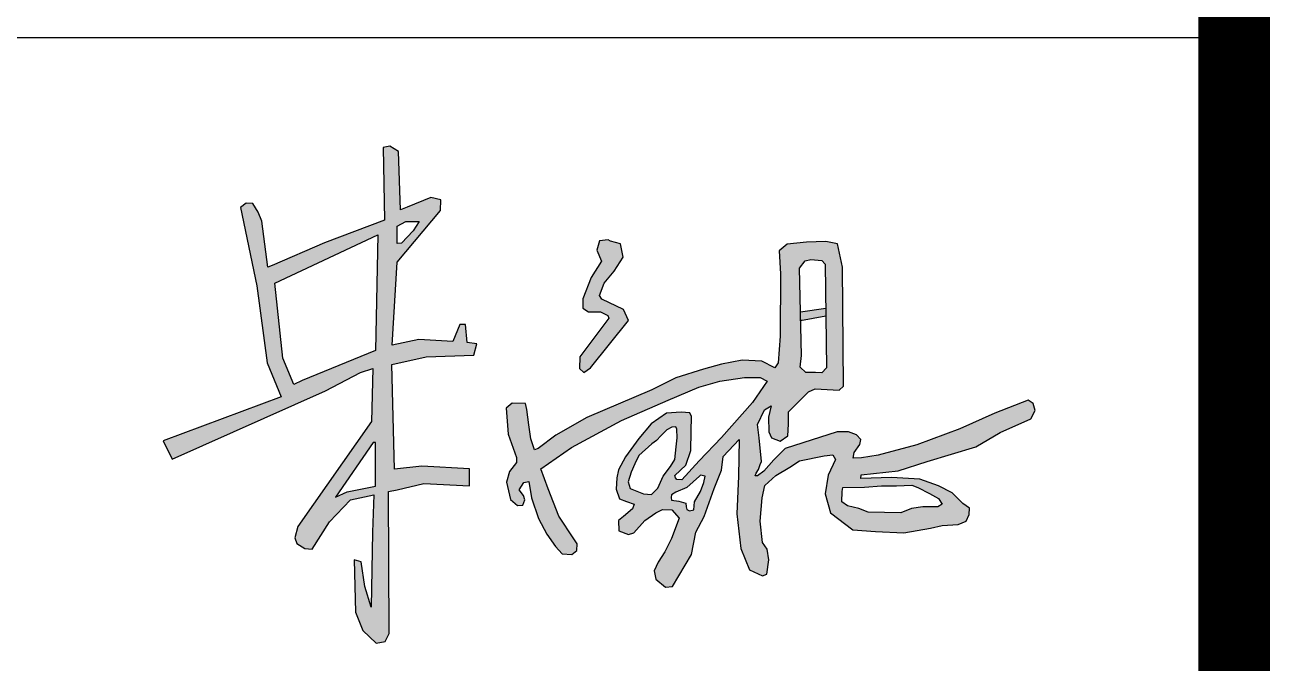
# Model space of a CAD drawing. Extents: x -417156 to 1571408, y 205758 to 1045562.
# Drawn here: x 1566030 to 1569508, y 908584 to 910366 of the extents above; entities that cross this region are included whole.
import ezdxf

# ---------------------------------------------------------------- set-up
doc = ezdxf.new("R2010")
doc.units = 0
doc.header["$LTSCALE"] = 1000
doc.header["$MEASUREMENT"] = 0
doc.layers.get('0').update_dxf_attribs({"linetype": 'CONTINUOUS'})
doc.layers.add('PUB_TITLE', color=4, linetype='CONTINUOUS')

msp = doc.modelspace()

# ---------------------------------------------------------------- hatches: boundary and pattern name
h = msp.add_hatch(color=7)
h.paths.add_polyline_path([(1567054.9, 909418.1), (1567151.4, 909439.5), (1567284.2, 909444.2), (1567293, 909475.7), (1567266.1, 909479.6), (1567261, 909529), (1567245.3, 909529.3), (1567225.5, 909482.1), (1567130.6, 909487.5), (1567056.7, 909471.8), (1567070.3, 909703.3), (1567191.3, 909847.5), (1567191.8, 909877.4), (1567164.5, 909883.9), (1567098, 909856.8), (1567079.2, 909849.5), (1567074.3, 910013.1), (1567049.9, 910027.5), (1567031.4, 910024), (1567034.4, 909821.1), (1566867.1, 909757.8), (1566720.8, 909693.8), (1566709.3, 909689.8), (1566692.4, 909818.4), (1566682.2, 909843.7), (1566666.7, 909867.2), (1566648.5, 909868.5), (1566633, 909856.7), (1566678.3, 909637.7), (1566707.3, 909422.3), (1566746.3, 909327.7), (1566416.2, 909204), (1566441.3, 909153), (1566869.8, 909344.6), (1566967.5, 909395.1), (1567002.1, 909406.6), (1566998.1, 909258.9), (1566792.9, 908965.6), (1566784.6, 908933.7), (1566790.1, 908917.6), (1566812, 908904.1), (1566832.9, 908902.3), (1566881.2, 908978.4), (1566940.1, 909039.7), (1567005, 909053.7), (1567001.2, 908949.3), (1566997.9, 908739.4), (1566980, 908797.1), (1566969.3, 908866), (1566950.2, 908871.7), (1566952.2, 908798.3), (1566954.1, 908726.2), (1566974, 908675), (1567011.1, 908639.6), (1567036.3, 908643.9), (1567047.7, 908666.1), (1567046.4, 909062.6), (1567069.9, 909067.7), (1567144.4, 909085.6), (1567272.2, 909078.6), (1567272.2, 909126.2), (1567138.9, 909133.7), (1567062.4, 909125.4)])
h.paths.add_polyline_path([(1567009.9, 909456.8), (1566804.6, 909373.2), (1566781.3, 909361.8), (1566750.9, 909435.1), (1566728.5, 909645.1), (1567016.1, 909780.2)], flags=16)
h.paths.add_polyline_path([(1567009.9, 909200.2), (1567009.9, 909077.9), (1566930.8, 909062.2), (1566897.9, 909047.1), (1567002.8, 909200.2)], flags=16)
h.paths.add_polyline_path([(1567070.3, 909755.6), (1567070.3, 909804.4), (1567094, 909817.4), (1567131.8, 909817.4), (1567115.2, 909790.7), (1567082.1, 909756.4)], flags=16)
h = msp.add_hatch(color=7)
h.paths.add_polyline_path([(1568237.4, 909349.8), (1568304.6, 909345.8), (1568316.4, 909357.5), (1568313.8, 909689.7), (1568299.8, 909754.6), (1568267.7, 909761.7), (1568213.6, 909759.1), (1568159.4, 909753.5), (1568136.7, 909735.2), (1568140.5, 909670.6), (1568139.5, 909496.6), (1568134, 909422.2), (1568124.6, 909408.2), (1568089.1, 909427), (1568033.8, 909430), (1567976.5, 909419), (1567925.6, 909404.6), (1567848.8, 909380.6), (1567781.5, 909347.2), (1567600, 909269.8), (1567513.4, 909220.2), (1567463.7, 909183.3), (1567453.4, 909179.6), (1567444, 909209.8), (1567438.3, 909248.8), (1567432, 909292.2), (1567428.4, 909308.7), (1567391.7, 909309.5), (1567374.2, 909296), (1567380.6, 909222.8), (1567403.7, 909158.3), (1567403.3, 909144.4), (1567384.3, 909118.7), (1567375.8, 909089), (1567386.5, 909040.3), (1567406.1, 909023.5), (1567421.2, 909024.7), (1567426.8, 909039.8), (1567423.5, 909051.5), (1567411.3, 909067.8), (1567424.3, 909088.4), (1567437.8, 909091.2), (1567445.1, 909045.7), (1567465.3, 908987.5), (1567488.2, 908943.8), (1567512.9, 908909.7), (1567531.4, 908888.4), (1567558.5, 908887), (1567572.3, 908898.1), (1567573.1, 908916.6), (1567563.2, 908930.3), (1567522, 908993.7), (1567492.3, 909070.1), (1567471.7, 909126), (1567557.5, 909185.7), (1567697.1, 909261.5), (1567826.9, 909318.3), (1567912.6, 909354.4), (1567971.4, 909371.4), (1568040.3, 909381.4), (1568084.2, 909381.4), (1568104, 909370.7), (1568062.9, 909311.3), (1567976.4, 909213.4), (1567914, 909148.8), (1567865.1, 909095.7), (1567851.4, 909096.3), (1567847.2, 909100.9), (1567845.8, 909107.5), (1567876.3, 909136.9), (1567890.3, 909177.1), (1567891.6, 909230.6), (1567892, 909272.5), (1567887.4, 909283), (1567863.5, 909284.9), (1567822.9, 909282.1), (1567779.4, 909251.5), (1567745.2, 909211.2), (1567707.7, 909159.7), (1567688.6, 909123.7), (1567683.5, 909100.7), (1567681.6, 909069.2), (1567691, 909042.3), (1567710.7, 909034.8), (1567732, 909027.7), (1567727.3, 909014.1), (1567702.4, 908993.2), (1567688.4, 908981.8), (1567689.4, 908952.7), (1567716.3, 908942.8), (1567730.8, 908947.2), (1567762.2, 908982.1), (1567793.1, 909003.5), (1567811, 909013), (1567837.4, 909011.5), (1567857.8, 908988.6), (1567836.4, 908931.3), (1567817.5, 908894.5), (1567799, 908865.6), (1567788.1, 908841.6), (1567793.1, 908817.7), (1567819.5, 908795.3), (1567839.4, 908797.8), (1567892.6, 908887), (1567904.6, 908949.3), (1567927.9, 908993.4), (1567955.9, 909071.4), (1567976.5, 909122.4), (1567980.9, 909160.9), (1568025.7, 909208.3), (1568023.9, 909105.4), (1568018.5, 909000.7), (1568030.5, 908904), (1568054.3, 908844), (1568090.6, 908827.1), (1568103, 908831.6), (1568108.7, 908872.3), (1568104.1, 908901.7), (1568091, 908920.2), (1568083.7, 908980.1), (1568089.4, 909045.2), (1568096.7, 909079.4), (1568127.5, 909107.4), (1568166.7, 909130.9), (1568193.6, 909148.2), (1568262.6, 909162.8), (1568286.7, 909165), (1568294.5, 909152.4), (1568273.8, 909108.5), (1568266, 909056.8), (1568280.9, 909003.1), (1568342.6, 908956.2), (1568406.4, 908951.3), (1568485, 908947), (1568559.4, 908960.5), (1568592.1, 908968.4), (1568636.7, 908970.5), (1568659.4, 908979.7), (1568667.9, 908998.8), (1568669, 909016.4), (1568650.4, 909029.4), (1568620.6, 909059.5), (1568582, 909078.7), (1568530.3, 909097.6), (1568451.1, 909102.3), (1568365.4, 909099.1), (1568365.9, 909109.1), (1568470, 909120.5), (1568550.7, 909146.9), (1568686.4, 909187.9), (1568754.1, 909228.2), (1568839.9, 909265.7), (1568851.9, 909289.6), (1568846.4, 909309), (1568833, 909317.9), (1568739.8, 909281.3), (1568642.2, 909238.3), (1568521.3, 909193.6), (1568413.9, 909164.1), (1568367.3, 909156.9), (1568344, 909156), (1568346.4, 909171.7), (1568362.3, 909193.9), (1568365, 909208.5), (1568353, 909220.9), (1568330.4, 909229.7), (1568298.9, 909229.7), (1568203.3, 909198.6), (1568153.9, 909182.7), (1568122.1, 909151.7), (1568093.9, 909119.6), (1568077, 909106.4), (1568070, 909106.9), (1568072.8, 909114.1), (1568079.1, 909124.1), (1568084.3, 909138.5), (1568087.5, 909146.8), (1568080.9, 909213.3), (1568076.4, 909250.1), (1568095.8, 909290.9), (1568114.8, 909301.9), (1568107.3, 909271), (1568108.3, 909229.7), (1568115.3, 909212.8), (1568139.7, 909203.8), (1568161.6, 909218.2), (1568163.6, 909251.1), (1568163.6, 909285.1), (1568199.5, 909321.9), (1568218.9, 909341.8)])
h.paths.add_polyline_path([(1568195.9, 909410.2), (1568199.2, 909443.2), (1568194.1, 909687), (1568210.1, 909707.3), (1568225.2, 909711.3), (1568256.2, 909708.6), (1568265.5, 909698), (1568269.5, 909408.1), (1568256.4, 909394), (1568238.5, 909395.6), (1568212.1, 909395.1)], flags=16)
h.paths.add_polyline_path([(1568315, 909074.5), (1568375.3, 909075.3), (1568423.4, 909078.4), (1568465.1, 909078.8), (1568507.7, 909080.4), (1568524.6, 909074.5), (1568556.9, 909057.6), (1568581.8, 909043.8), (1568592.4, 909027.3), (1568580.6, 909020.2), (1568538, 909019.8), (1568506.5, 909015.1), (1568476.6, 909002.9), (1568385.9, 909005.6), (1568359.9, 909015.1), (1568327.6, 909022.5), (1568312.3, 909033.6), (1568312.7, 909063.1)], flags=16)
h.paths.add_polyline_path([(1567851.7, 909236.8), (1567852.2, 909212.9), (1567849.2, 909188), (1567845.3, 909152.7), (1567833.3, 909133.2), (1567813.4, 909105.3), (1567797.9, 909072.5), (1567781, 909054.5), (1567758.6, 909056.5), (1567720.7, 909071.6), (1567715.2, 909090), (1567724.2, 909117.4), (1567734.1, 909140.3), (1567745.6, 909163.6), (1567781.6, 909196.4), (1567794.7, 909205.8), (1567807, 909218.8), (1567823.5, 909235.3), (1567837.6, 909243), (1567848.9, 909243.2)], flags=16)
h.paths.add_polyline_path([(1567930.1, 909106.1), (1567926.8, 909087.7), (1567917.2, 909063.1), (1567900.4, 909034), (1567899.2, 909011.7), (1567886.4, 909009.3), (1567879.7, 909012.8), (1567877.2, 909020.2), (1567876.4, 909030.5), (1567857.1, 909036.3), (1567836.5, 909038.8), (1567835.3, 909046), (1567836.2, 909054), (1567848.2, 909061.5), (1567879.7, 909074.1), (1567914.3, 909106.2), (1567917.8, 909108.4)], flags=16)
for points in [[(1567716.8, 909540.4), (1567702.8, 909571.3), (1567641.7, 909600.6), (1567635.2, 909610.5), (1567648.2, 909644.9), (1567676.1, 909678.2), (1567701.4, 909717.3), (1567694.2, 909754.9), (1567665.6, 909761.8), (1567659.5, 909765.8), (1567635, 909762.8), (1567628.1, 909736.9), (1567641, 909706.5), (1567612.1, 909660.7), (1567588.7, 909601), (1567588.8, 909575.3), (1567604.2, 909565.2), (1567637.9, 909565.2), (1567658.5, 909554.9), (1567661.4, 909546.8), (1567580.6, 909438.8), (1567579.6, 909406.3), (1567591.6, 909395.4), (1567610, 909408.8)], [(1568267.2, 909575.4), (1568196.7, 909565.1), (1568197.2, 909539.8), (1568267.5, 909553.1)]]:
    msp.add_hatch(color=7).paths.add_polyline_path(points)

# ---------------------------------------------------------------- linework, layer by layer
for points in [[(1567005, 909053.7), (1567001.2, 908949.3), (1566997.9, 908739.4), (1566980, 908797.1), (1566969.3, 908866), (1566950.2, 908871.7), (1566952.2, 908798.3), (1566954.1, 908726.2), (1566974, 908675), (1567011.1, 908639.6), (1567036.3, 908643.9), (1567047.7, 908666.1), (1567046.4, 909062.6), (1567069.9, 909067.7), (1567144.4, 909085.6), (1567272.2, 909078.6), (1567272.2, 909126.2), (1567138.9, 909133.7), (1567062.4, 909125.4), (1567054.9, 909418.1), (1567151.4, 909439.5), (1567284.2, 909444.2), (1567293, 909475.7), (1567266.1, 909479.6), (1567261, 909529), (1567245.3, 909529.3), (1567225.5, 909482.1), (1567130.6, 909487.5), (1567056.7, 909471.8), (1567070.3, 909703.3), (1567191.3, 909847.5), (1567191.8, 909877.4), (1567164.5, 909883.9), (1567098, 909856.8), (1567079.2, 909849.5), (1567074.3, 910013.1), (1567049.9, 910027.5), (1567031.4, 910024), (1567034.4, 909821.1), (1566867.1, 909757.8), (1566720.8, 909693.8), (1566709.3, 909689.8), (1566692.4, 909818.4), (1566682.2, 909843.7), (1566666.7, 909867.2), (1566648.5, 909868.5), (1566633, 909856.7), (1566678.3, 909637.7), (1566707.3, 909422.3), (1566746.3, 909327.7), (1566416.2, 909204), (1566441.3, 909153), (1566869.8, 909344.6), (1566967.5, 909395.1), (1567002.1, 909406.6), (1566998.1, 909258.9), (1566792.9, 908965.6), (1566784.6, 908933.7), (1566790.1, 908917.6), (1566812, 908904.1), (1566832.9, 908902.3), (1566881.2, 908978.4), (1566940.1, 909039.7)], [(1567428.4, 909308.7), (1567391.7, 909309.5), (1567374.2, 909296), (1567380.6, 909222.8), (1567403.7, 909158.3), (1567403.3, 909144.4), (1567384.3, 909118.7), (1567375.8, 909089), (1567386.5, 909040.3), (1567406.1, 909023.5), (1567421.2, 909024.7), (1567426.8, 909039.8), (1567423.5, 909051.5), (1567411.3, 909067.8), (1567424.3, 909088.4), (1567437.8, 909091.2), (1567445.1, 909045.7), (1567465.3, 908987.5), (1567488.2, 908943.8), (1567512.9, 908909.7), (1567531.4, 908888.4), (1567558.5, 908887), (1567572.3, 908898.1), (1567573.1, 908916.6), (1567563.2, 908930.3), (1567522, 908993.7), (1567492.3, 909070.1), (1567471.7, 909126), (1567557.5, 909185.7), (1567697.1, 909261.5), (1567826.9, 909318.3), (1567912.6, 909354.4), (1567971.4, 909371.4), (1568040.3, 909381.4), (1568084.2, 909381.4), (1568104, 909370.7), (1568062.9, 909311.3), (1567976.4, 909213.4), (1567914, 909148.8), (1567865.1, 909095.7), (1567851.4, 909096.3), (1567847.2, 909100.9), (1567845.8, 909107.5), (1567876.3, 909136.9), (1567890.3, 909177.1), (1567891.6, 909230.6), (1567892, 909272.5), (1567887.4, 909283), (1567863.5, 909284.9), (1567822.9, 909282.1), (1567779.4, 909251.5), (1567745.2, 909211.2), (1567707.7, 909159.7), (1567688.6, 909123.7), (1567683.5, 909100.7), (1567681.6, 909069.2), (1567691, 909042.3), (1567710.7, 909034.8), (1567732, 909027.7), (1567727.3, 909014.1), (1567702.4, 908993.2), (1567688.4, 908981.8), (1567689.4, 908952.7), (1567716.3, 908942.8), (1567730.8, 908947.2), (1567762.2, 908982.1), (1567793.1, 909003.5), (1567811, 909013), (1567837.4, 909011.5), (1567857.8, 908988.6), (1567836.4, 908931.3), (1567817.5, 908894.5), (1567799, 908865.6), (1567788.1, 908841.6), (1567793.1, 908817.7), (1567819.5, 908795.3), (1567839.4, 908797.8), (1567892.6, 908887), (1567904.6, 908949.3), (1567927.9, 908993.4), (1567955.9, 909071.4), (1567976.5, 909122.4), (1567980.9, 909160.9), (1568025.7, 909208.3), (1568023.9, 909105.4), (1568018.5, 909000.7), (1568030.5, 908904), (1568054.3, 908844), (1568090.6, 908827.1), (1568103, 908831.6), (1568108.7, 908872.3), (1568104.1, 908901.7), (1568091, 908920.2), (1568083.7, 908980.1), (1568089.4, 909045.2), (1568096.7, 909079.4), (1568127.5, 909107.4), (1568166.7, 909130.9), (1568193.6, 909148.2), (1568262.6, 909162.8), (1568286.7, 909165), (1568294.5, 909152.4), (1568273.8, 909108.5), (1568266, 909056.8), (1568280.9, 909003.1), (1568342.6, 908956.2), (1568406.4, 908951.3), (1568485, 908947), (1568559.4, 908960.5), (1568592.1, 908968.4), (1568636.7, 908970.5), (1568659.4, 908979.7), (1568667.9, 908998.8), (1568669, 909016.4), (1568650.4, 909029.4), (1568620.6, 909059.5), (1568582, 909078.7), (1568530.3, 909097.6), (1568451.1, 909102.3), (1568365.4, 909099.1), (1568365.9, 909109.1), (1568470, 909120.5), (1568550.7, 909146.9), (1568686.4, 909187.9), (1568754.1, 909228.2), (1568839.9, 909265.7), (1568851.9, 909289.6), (1568846.4, 909309), (1568833, 909317.9), (1568739.8, 909281.3), (1568642.2, 909238.3), (1568521.3, 909193.6), (1568413.9, 909164.1), (1568367.3, 909156.9), (1568344, 909156), (1568346.4, 909171.7), (1568362.3, 909193.9), (1568365, 909208.5), (1568353, 909220.9), (1568330.4, 909229.7), (1568298.9, 909229.7), (1568203.3, 909198.6), (1568153.9, 909182.7), (1568122.1, 909151.7), (1568093.9, 909119.6), (1568077, 909106.4), (1568070, 909106.9), (1568072.8, 909114.1), (1568079.1, 909124.1), (1568084.3, 909138.5), (1568087.5, 909146.8), (1568080.9, 909213.3), (1568076.4, 909250.1), (1568095.8, 909290.9), (1568114.8, 909301.9), (1568107.3, 909271), (1568108.3, 909229.7), (1568115.3, 909212.8), (1568139.7, 909203.8), (1568161.6, 909218.2), (1568163.6, 909251.1), (1568163.6, 909285.1), (1568199.5, 909321.9), (1568218.9, 909341.8), (1568237.4, 909349.8), (1568304.6, 909345.8), (1568316.4, 909357.5), (1568313.8, 909689.7), (1568299.8, 909754.6), (1568267.7, 909761.7), (1568213.6, 909759.1), (1568159.4, 909753.5), (1568136.7, 909735.2), (1568140.5, 909670.6), (1568139.5, 909496.6), (1568134, 909422.2), (1568124.6, 909408.2), (1568089.1, 909427), (1568033.8, 909430), (1567976.5, 909419), (1567925.6, 909404.6), (1567848.8, 909380.6), (1567781.5, 909347.2), (1567600, 909269.8), (1567513.4, 909220.2), (1567463.7, 909183.3), (1567453.4, 909179.6), (1567444, 909209.8), (1567438.3, 909248.8), (1567432, 909292.2)], [(1567659.5, 909765.8), (1567635, 909762.8), (1567628.1, 909736.9), (1567641, 909706.5), (1567612.1, 909660.7), (1567588.7, 909601), (1567588.8, 909575.3), (1567604.2, 909565.2), (1567637.9, 909565.2), (1567658.5, 909554.9), (1567661.4, 909546.8), (1567580.6, 909438.8), (1567579.6, 909406.3), (1567591.6, 909395.4), (1567610, 909408.8), (1567716.8, 909540.4), (1567702.8, 909571.3), (1567641.7, 909600.6), (1567635.2, 909610.5), (1567648.2, 909644.9), (1567676.1, 909678.2), (1567701.4, 909717.3), (1567694.2, 909754.9), (1567665.6, 909761.8), (1567665.6, 909761.8), (1567665.6, 909761.8)], [(1568194.1, 909687), (1568210.1, 909707.3), (1568225.2, 909711.3), (1568256.2, 909708.6), (1568265.5, 909698), (1568269.5, 909408.1), (1568256.4, 909394), (1568238.5, 909395.6), (1568212.1, 909395.1), (1568195.9, 909410.2), (1568199.2, 909443.2), (1568194.1, 909687)]]:
    msp.add_lwpolyline(points, close=True)
for points in [[(1567070.3, 909804.4), (1567094, 909817.4), (1567131.8, 909817.4), (1567115.2, 909790.7), (1567082.1, 909756.4), (1567070.3, 909755.6), (1567070.3, 909804.4)], [(1566728.5, 909645.1), (1567016.1, 909780.2), (1567009.9, 909456.8), (1566804.6, 909373.2), (1566781.3, 909361.8), (1566750.9, 909435.1), (1566728.5, 909645.1)], [(1568196.7, 909565.1), (1568267.2, 909575.4), (1568267.5, 909553.1), (1568197.2, 909539.8), (1568196.7, 909565.1)], [(1567781.6, 909196.4), (1567745.6, 909163.6), (1567734.1, 909140.3), (1567724.2, 909117.4), (1567715.2, 909090), (1567720.7, 909071.6), (1567758.6, 909056.5), (1567781, 909054.5), (1567797.9, 909072.5), (1567813.4, 909105.3), (1567833.3, 909133.2), (1567845.3, 909152.7), (1567849.2, 909188), (1567852.2, 909212.9), (1567851.7, 909236.8), (1567848.9, 909243.2), (1567837.6, 909243), (1567823.5, 909235.3), (1567807, 909218.8), (1567794.7, 909205.8), (1567781.6, 909196.4)], [(1567002.8, 909200.2), (1566897.9, 909047.1), (1566930.8, 909062.2), (1567009.9, 909077.9), (1567009.9, 909200.2), (1567002.8, 909200.2)], [(1567914.3, 909106.2), (1567879.7, 909074.1), (1567848.2, 909061.5), (1567836.2, 909054), (1567835.3, 909046), (1567836.5, 909038.8), (1567857.1, 909036.3), (1567876.4, 909030.5), (1567877.2, 909020.2), (1567879.7, 909012.8), (1567886.4, 909009.3), (1567899.2, 909011.7), (1567900.4, 909034), (1567917.2, 909063.1), (1567926.8, 909087.7), (1567930.1, 909106.1), (1567917.8, 909108.4), (1567914.3, 909106.2)], [(1568375.3, 909075.3), (1568423.4, 909078.4), (1568465.1, 909078.8), (1568507.7, 909080.4), (1568524.6, 909074.5), (1568556.9, 909057.6), (1568581.8, 909043.8), (1568592.4, 909027.3), (1568580.6, 909020.2), (1568538, 909019.8), (1568506.5, 909015.1), (1568476.6, 909002.9), (1568385.9, 909005.6), (1568359.9, 909015.1), (1568327.6, 909022.5), (1568312.3, 909033.6), (1568312.7, 909063.1), (1568315, 909074.5), (1568375.3, 909075.3)]]:
    msp.add_lwpolyline(points)
at = {"layer": 'PUB_TITLE', "color": 4}
msp.add_line((1558408.4, 910331.3), (1569408.4, 910331.3), dxfattribs=at)
at = {"layer": 'PUB_TITLE', "const_width": 200}
msp.add_lwpolyline([(1408208.4, 869803.1), (1569408.4, 869803.1), (1569408.4, 984603.1), (1408208.4, 984603.1)], close=True, dxfattribs=at)

doc.saveas('drawing.dxf')
